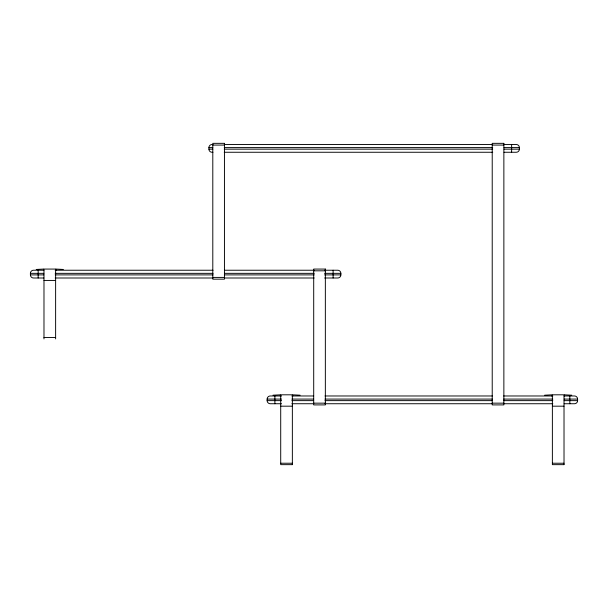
<?xml version="1.0" encoding="UTF-8"?>
<svg xmlns="http://www.w3.org/2000/svg" width="608" height="608" viewBox="0 0 608 608"><rect width="100%" height="100%" fill="white"/><g stroke="black" fill="none" stroke-linecap="round" stroke-linejoin="round"><path stroke-width="0.91" d="M36.222 269.458L43.594 269.07L43.594 270.431M272.954 395.2L280.326 394.812L280.326 396.173M544.616 395.2L551.988 394.812L551.988 396.173M212.914 144.499L212.025 144.499A3.108 3.108 0 0 0 208.916 147.6L208.916 149.158A3.108 3.108 0 0 0 212.025 152.258L212.914 152.258M224.246 144.499L492.716 144.499M504.062 144.499L516.283 144.499A3.108 3.108 0 0 1 519.384 147.6L519.384 149.158A3.108 3.108 0 0 1 516.283 152.258L504.062 152.258M212.8 145.076L224.443 145.076M492.222 145.076L503.865 145.076M208.916 147.6L212.8 147.6M224.246 147.6L492.716 147.6M504.062 147.6L519.384 147.6M208.916 149.158L212.8 149.158M224.246 149.158L492.716 149.158M504.062 149.158L519.384 149.158M224.246 152.258L492.716 152.258M43.837 270.233L33.508 270.233A3.108 3.108 0 0 0 30.4 273.342L30.4 274.892A3.108 3.108 0 0 0 33.508 278L43.837 278M55.176 270.233L213.051 270.233M224.39 270.233L314.199 270.233M324.596 270.233L337.767 270.233A3.108 3.108 0 0 1 340.868 273.342L340.868 274.892A3.108 3.108 0 0 1 337.767 278L324.596 278M313.705 270.818L325.348 270.818M30.4 273.342L43.837 273.342M55.176 273.342L213.051 273.342M224.39 273.342L314.199 273.342M324.596 273.342L340.868 273.342M30.4 274.892L43.837 274.892M55.176 274.892L213.051 274.892M224.39 274.892L314.199 274.892M324.596 274.892L340.868 274.892M212.8 277.415L224.443 277.415M55.176 278L213.051 278M224.39 278L314.199 278M43.981 280.44L55.624 280.44M43.981 337.486L55.624 337.486M281.512 395.975L270.233 395.975A3.108 3.108 0 0 0 267.132 399.084L267.132 400.634A3.108 3.108 0 0 0 270.233 403.735L281.512 403.735M291.908 395.975L313.652 395.975M324.999 395.975L492.32 395.975M503.667 395.975L552.824 395.975M564.163 395.975L574.492 395.975A3.108 3.108 0 0 1 577.6 399.084L577.6 400.634A3.108 3.108 0 0 1 574.492 403.735L564.163 403.735M267.132 399.084L281.512 399.084M291.908 399.084L313.652 399.084M324.999 399.084L492.32 399.084M503.667 399.084L552.824 399.084M564.163 399.084L577.6 399.084M267.132 400.634L281.512 400.634M291.908 400.634L313.652 400.634M324.999 400.634L492.32 400.634M503.667 400.634L552.824 400.634M564.163 400.634L577.6 400.634M313.705 403.157L325.348 403.157M492.222 403.157L503.865 403.157M291.908 403.735L313.652 403.735M324.999 403.735L492.32 403.735M503.667 403.735L552.824 403.735M280.714 406.182L292.357 406.182M552.376 406.182L564.019 406.182M280.714 463.228L292.357 463.228M552.376 463.228L564.019 463.228M571.778 395.2L564.406 394.812L564.406 396.173M300.116 395.2L292.744 394.812L292.744 396.173M63.384 269.458L56.012 269.07L56.012 270.431M569.84 395.975L569.84 403.735M511.624 144.499L511.624 152.258M333.108 270.233L333.108 278M274.892 395.975L274.892 403.735M55.624 338.914L55.624 269.07L43.981 269.07L43.981 338.914M38.16 270.233L38.16 278M292.357 464.649L280.714 464.649L280.714 394.812L292.357 394.812L292.357 464.649M564.019 464.649L552.376 464.649L552.376 394.812L564.019 394.812L564.019 464.649M224.443 143.336L212.8 143.336L212.8 279.163L224.443 279.163L224.443 143.336M503.865 143.336L492.222 143.336L492.222 404.905L503.865 404.905L503.865 143.336M325.348 269.07L313.705 269.07L313.705 404.905L325.348 404.905L325.348 269.07"/></g></svg>
